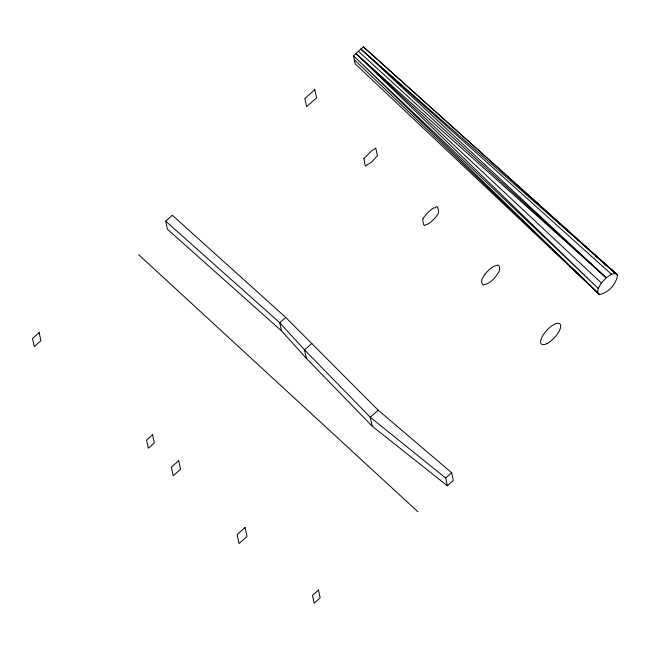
<?xml version="1.0" encoding="UTF-8"?>
<svg xmlns="http://www.w3.org/2000/svg" width="650" height="650" viewBox="0 0 650 650"><rect width="100%" height="100%" fill="white"/><g stroke="black" fill="none" stroke-linecap="round" stroke-linejoin="round"><path stroke-width="0.97" d="M571.764 267.808L599.528 294.548L355.192 63.83L353.421 55.689L363.407 46.889L617.5 275.072C616.379 284.156 608.506 292.727 599.528 294.548L354.307 59.759M601.364 282.986L598.195 288.446L597.529 292.679L353.421 55.689L598.195 288.446L355.916 53.495L606.182 277.769L611.358 274.186L615.493 273.203L360.904 49.091L606.182 277.769L601.364 282.986L355.916 53.495M165.661 221.138L172.323 215.272L285.724 317.428L378.243 410.199L451.644 472.753L453.334 480.488L447.346 485.769L372.206 426.197L306.394 358.402L281.507 330.842L167.432 229.279L165.661 221.138L279.727 322.709L304.525 349.854L370.256 417.243L445.656 478.034L447.346 485.769M285.724 317.428L279.727 322.709L281.507 330.842M311.854 343.403L304.525 349.854L306.394 358.402M378.243 410.199L370.256 417.243L372.206 426.197M445.656 478.034L451.644 472.753M596.091 256.409L598.382 258.408M599.918 259.74L617.5 275.072L363.407 46.889M546.024 211.811L547.544 213.159M558.951 223.251L560.471 224.599M563.509 227.289L570.359 233.35M577.2 239.403L579.483 241.426M581.758 243.441L592.41 252.866M595.449 255.556L617.5 275.072M360.904 49.091L611.358 274.186M358.41 51.293L606.182 277.769M138.629 254.662L417.869 511.745M554.231 250.924L556.424 253.029M562.997 259.366L568.116 264.29M363.943 158.527L365.105 165.693L365.609 166.156L367.486 164.507C371.865 163.174 374.197 158.624 377.423 155.748L375.757 148.119L371.556 150.906L363.943 158.527M423.077 218.53L422.744 220.651L423.629 224.721L424.629 225.656L425.88 224.559L427.952 224.063A13.366 5.168 -47.4 0 0 435.443 217.466L438.271 213.639L438.612 211.518L437.718 207.447L436.719 206.513L435.468 207.61L433.396 208.106A13.366 5.168 -47.4 0 0 425.913 214.703L423.077 218.53M485.209 273.902L482.211 278.541A18.956 7.321 -47.4 0 0 483.649 285.155L484.274 284.602C491.221 283.416 495.527 276.916 499.119 271.521A18.956 7.321 -47.4 0 0 497.681 264.908L497.055 265.46C491.977 266.086 488.434 270.335 485.209 273.902M39.154 332.613L32.5 338.479L34.271 346.621L40.934 340.746L39.154 332.613M314.803 89.716L304.817 98.524L306.589 106.657L316.574 97.858L314.803 89.716M152.563 434.761L146.567 440.042L148.346 448.183L154.334 442.902L152.563 434.761M178.693 460.744L171.364 467.196L173.233 475.743L180.554 469.292L178.693 460.744M245.082 527.54L237.096 534.576L239.046 543.53L247.033 536.494L245.082 527.54M318.484 590.094L312.496 595.376L314.178 603.111L320.174 597.829L318.484 590.094M546.812 343.663A13.715 5.297 -47.4 0 0 560.641 325.179A13.715 5.297 -47.4 0 0 544.505 333.092A13.715 5.297 -47.4 0 0 546.812 343.663"/></g></svg>
